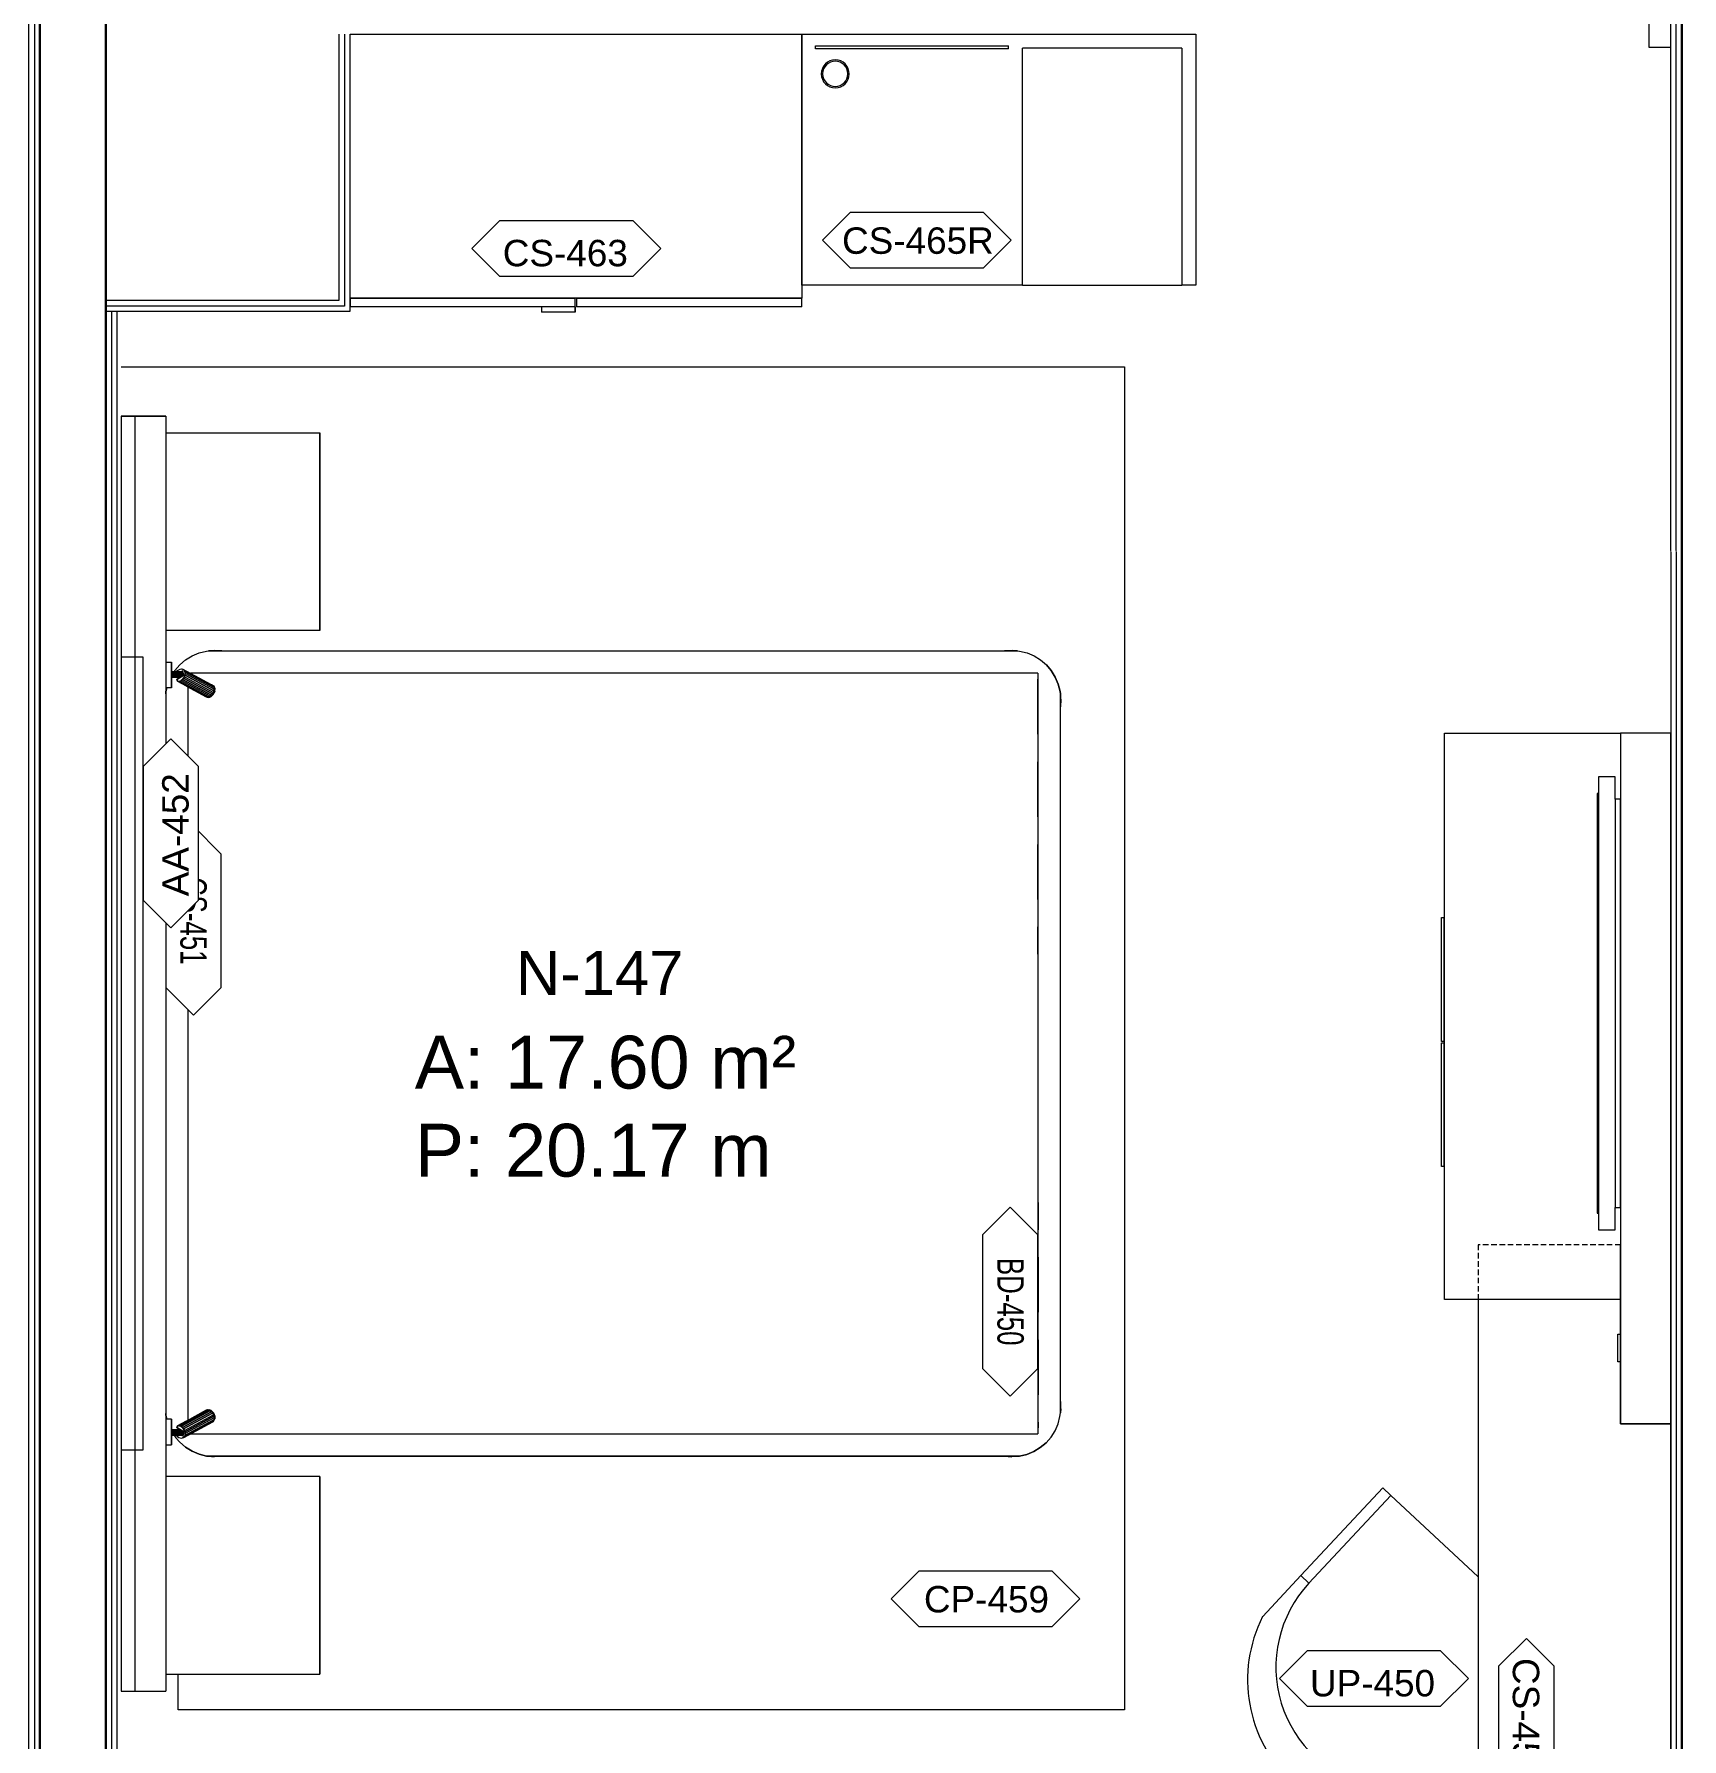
# Model space of a CAD drawing. Header units: centimetres. Extents: x 118932 to 154602, y -32682 to -23521.
# Drawn here: x 139038.8 to 139413.2, y -27003.6 to -26616.5 of the extents above; entities that cross this region are included whole.
import ezdxf
from ezdxf.enums import TextEntityAlignment as Align

# ---------------------------------------------------------------- set-up
doc = ezdxf.new("R2010")
doc.units = ezdxf.units.CM
doc.header["$LTSCALE"] = 50
doc.header["$MEASUREMENT"] = 0
doc.linetypes.add('HIDDEN', pattern=[0.375, 0.25, -0.125])
for name, color, linetype, lineweight, true_color in [('GEN_00_BL_Yazı', 7, 'Continuous', 0, 0x4f5250), ('GEN_00_BL_Ölçü Dış', 7, 'Continuous', 5, 0x766a5e), ('GEN_02_TF_Mobilya', 7, 'Continuous', 5, 0x745e3d), ('GEN_05_ML_Alçıpan-RefEdit0', 7, 'Continuous', 18, 0x008b29), ('GEN_05_ML_Alçıpan_giydirme', 7, 'Continuous', 18, 0x7ebab5), ('KALACAK DUVARLAR', 7, 'Continuous', 30, 0x005387)]:
    doc.layers.add(name, color=color, linetype=linetype, lineweight=lineweight, true_color=true_color)
doc.layers.add('GEN_02_TF_Halı', color=7, linetype='Continuous', lineweight=5, true_color=0x903373, transparency=0.8)
doc.styles.add('ARIAL', font='arial.ttf')
doc.styles.add('Arial_6', font='arial.ttf', dxfattribs={"height": 59.5325})

# ---------------------------------------------------------------- blocks, each defined once
blk = doc.blocks.new('KALACAK DUVALAR LEVEL 0 D BLOK')
at = {"layer": 'KALACAK DUVARLAR', "elevation": 0}
for points in [[(-738.5, 975.34), (-738.5, 172.91), (-738.5, 975.34), (-735.05, 975.34), (-735.05, 990.34), (-753.5, 990.34), (-753.5, 841.52), (-759, 841.52), (-759, 826.52), (-753.5, 826.52), (-753.5, 172.91), (-738.5, 172.91), (-753.5, 172.91)], [(-1126.5, 172.91), (-1126.5, 841.52), (-856.05, 841.52), (-856.05, 826.52), (-1111.5, 826.52), (-1111.5, 172.91)]]:
    blk.add_lwpolyline(points, dxfattribs=at)
blk = doc.blocks.new('UP-450_Chair')
at = {"layer": 'GEN_02_TF_Mobilya'}
for p, q in [((-304.8, 200), (-279.4, 200)), ((-304.8, -73), (-304.8, 200)), ((-279.4, 200), (-9.1, 200)), ((-279.4, 200), (-279.4, -73)), ((-279.4, -73), (-304.8, -73)), ((-304.8, -73), (-304.8, -200)), ((304.8, -73), (279.4, -73)), ((304.8, -200), (304.8, -73))]:
    blk.add_line(p, q, dxfattribs=at)
for centre, radius, start, end in [((0, -73), 279.4, 180, 0), ((0, -111.9), 317.3, 196.1288, 343.8712)]:
    blk.add_arc(centre, radius, start, end, dxfattribs=at)
blk = doc.blocks.new('FFE-Tag')
at = {"color": 0}
blk.add_wipeout([(-8.76, 0), (-6.19, 2.57), (6.19, 2.57), (8.76, 0), (6.19, -2.57), (-6.19, -2.57)], dxfattribs=at).dxf.layer = 'GEN_00_BL_Yazı'
at = {"layer": 'GEN_00_BL_Yazı', "color": 0}
for p, q in [((-8.76, 0), (-6.19, 2.57)), ((6.19, 2.57), (-6.19, 2.57)), ((8.76, 0), (6.19, 2.57)), ((-8.76, 0), (-6.19, -2.57)), ((8.76, 0), (6.19, -2.57)), ((-6.19, -2.57), (6.19, -2.57))]:
    blk.add_line(p, q, dxfattribs=at)
blk = doc.blocks.new('CS-465R')
at = {"layer": 'GEN_00_BL_Yazı', "xscale": 2.448801272789173, "yscale": 2.448801272789173, "zscale": 2.448801272789173}
blk.add_blockref('FFE-Tag', (0, 0), dxfattribs=at)
at = {"layer": 'GEN_00_BL_Yazı', "insert": (-17, 2.92), "char_height": 6, "attachment_point": 1, "style": 'Arial_6'}
blk.add_mtext('CS-465R', dxfattribs=at)
blk = doc.blocks.new('*U589')
at = {"layer": 'GEN_02_TF_Mobilya'}
for p, q in [((-415.8, 248.2), (-415.8, -290)), ((-415.8, 248.2), (-54.2, 248.2)), ((-54.2, -290), (-54.2, 248.2)), ((-22.4, 246.9), (-22.4, 253.2)), ((415.8, 253.2), (-22.4, 253.2)), ((-22.4, 246.9), (415.8, 246.9)), ((415.8, 246.9), (415.8, 253.2)), ((-54.2, -290), (-415.8, -290))]:
    blk.add_line(p, q, dxfattribs=at)
for radius in [31.8, 28.6]:
    blk.add_circle((371.3, 189.7), radius, dxfattribs=at)
at = {"xscale": -10, "yscale": 10, "zscale": 10}
blk.add_blockref('CS-465R', (185.9, -188.2), dxfattribs=at)
at = {"layer": 'GEN_02_TF_Mobilya'}
blk.add_lwpolyline([(-54.2, -290), (447.5, -290), (447.5, 280), (-447.5, 280), (-447.5, -290), (-415.8, -290)], dxfattribs=at)
blk = doc.blocks.new('EQ-456_TV 50_12554900-TypeF')
at = {"layer": 'GEN_02_TF_Mobilya'}
for p, q in [((520.7, 0), (-406.4, 0)), ((-406.4, 0), (-406.4, -11.9)), ((520.7, -11.9), (520.7, 0)), ((-406.4, -11.9), (-457.2, -11.9)), ((-457.2, -11.9), (-457.2, -50)), ((-406.4, -11.9), (520.7, -11.9)), ((571.5, -11.9), (520.7, -11.9)), ((571.5, -50), (571.5, -11.9)), ((-457.2, -50), (-419.1, -50)), ((-419.1, -50), (-419.1, -53.175)), ((-419.1, -50), (533.4, -50)), ((-419.1, -53.175), (533.4, -53.175)), ((533.4, -53.175), (533.4, -50)), ((533.4, -50), (571.5, -50))]:
    blk.add_line(p, q, dxfattribs=at)
blk = doc.blocks.new('CS-450_1 Headboard Unit _ A-01 - CS-450_1 Headboard Unit _ A-01_3-14660314-TYPE A-01 - MODEL ROOM')
at = {"layer": 'GEN_02_TF_Mobilya'}
for p, q in [((947.5, -24.2), (947.5, -36.9)), ((947.5, -24.2), (947.5, -36.9)), ((947.5, -36.9), (1005.9, -36.9)), ((1005.9, -36.9), (947.5, -36.9)), ((969.6, -59.5), (969.6, -36.9)), ((969.6, -36.9), (969.6, -59.5)), ((969.8, -36.9), (969.8, -63.1)), ((969.8, -63.1), (969.8, -36.9)), ((970.4, -63.3), (970.4, -36.9)), ((970.4, -36.9), (970.4, -63.3)), ((971.3, -63.5), (971.3, -36.9)), ((971.3, -63.5), (971.3, -36.9)), ((972.6, -63.8), (972.6, -36.9)), ((972.6, -36.9), (972.6, -63.8)), ((974, -36.9), (974, -64.2)), ((974, -64.2), (974, -36.9)), ((975.6, -64.5), (975.6, -36.9)), ((975.6, -36.9), (975.6, -64.5)), ((977.1, -36.9), (977.1, -64.9)), ((977.1, -64.9), (977.1, -36.9)), ((978.6, -63.2), (978.6, -36.9)), ((978.6, -36.9), (978.6, -63.2)), ((979.8, -36.9), (979.8, -61.2)), ((979.8, -36.9), (979.8, -61.2)), ((980.8, -36.9), (980.8, -59.6)), ((980.8, -59.6), (980.8, -36.9)), ((981.4, -58.6), (981.4, -36.9)), ((981.4, -36.9), (981.4, -58.6)), ((981.6, -58.3), (981.6, -36.9)), ((981.6, -36.9), (981.6, -58.3)), ((1005.9, -36.9), (1005.9, -24.2)), ((1005.9, -36.9), (1005.9, -24.2)), ((963.4, -56.5), (962.9, -59.6)), ((963.4, -56.5), (962.9, -59.6)), ((962.9, -59.6), (963.4, -62.5)), ((962.9, -59.6), (963.4, -62.5)), ((964.8, -53.5), (963.4, -56.5)), ((964.8, -53.5), (963.4, -56.5)), ((999, -128.3), (963.4, -62.5)), ((999, -128.3), (963.4, -62.5)), ((964.8, -64.9), (963.4, -62.5)), ((963.4, -62.5), (964.8, -64.9)), ((967, -50.6), (964.8, -53.5)), ((967, -50.6), (964.8, -53.5)), ((964.8, -64.9), (967.1, -66.8)), ((964.8, -64.9), (1000.4, -130.7)), ((964.8, -64.9), (1000.4, -130.7)), ((964.8, -64.9), (967.1, -66.8)), ((967, -50.6), (969.6, -48.4)), ((969.6, -48.4), (967, -50.6)), ((1002.6, -132.6), (967.1, -66.8)), ((1002.6, -132.6), (967.1, -66.8)), ((970, -67.9), (967.1, -66.8)), ((967.1, -66.8), (970, -67.9)), ((967.6, -62.6), (969.3, -59.9)), ((967.6, -62.6), (969.3, -59.9)), ((977.5, -65), (967.6, -62.6)), ((977.5, -65), (967.6, -62.6)), ((969.6, -63.1), (969.6, -60)), ((969.6, -60), (969.6, -63.1)), ((970, -67.9), (1005.6, -133.7)), ((970, -67.9), (1005.6, -133.7)), ((973.5, -68.3), (970, -67.9)), ((970, -67.9), (973.5, -68.3)), ((977.1, -67.9), (973.5, -68.3)), ((977.1, -67.9), (973.5, -68.3)), ((1009, -134.1), (973.5, -68.3)), ((1009, -134.1), (973.5, -68.3)), ((980.8, -66.6), (977.1, -67.9)), ((980.8, -66.6), (977.1, -67.9)), ((1012.7, -133.6), (977.1, -67.9)), ((977.1, -67.9), (1012.7, -133.6)), ((986.9, -49.6), (977.5, -65)), ((977.5, -65), (986.9, -49.6)), ((980.8, -66.6), (984.2, -64.7)), ((984.2, -64.7), (980.8, -66.6)), ((980.8, -66.6), (1016.3, -132.4)), ((980.8, -66.6), (1016.3, -132.4)), ((981.6, -55.6), (982.3, -57.1)), ((982.3, -57.1), (981.6, -55.6)), ((987.1, -62.2), (984.2, -64.7)), ((984.2, -64.7), (987.1, -62.2)), ((1019.7, -130.5), (984.2, -64.7)), ((984.2, -64.7), (1019.7, -130.5)), ((986.9, -49.6), (990.8, -50.6)), ((990.8, -50.6), (986.9, -49.6)), ((987.1, -62.2), (989.4, -59.3)), ((989.4, -59.3), (987.1, -62.2)), ((987.1, -62.2), (1022.7, -128)), ((1022.7, -128), (987.1, -62.2)), ((990.8, -56.3), (989.4, -59.3)), ((990.8, -56.3), (989.4, -59.3)), ((1024.9, -125.1), (989.4, -59.3)), ((1024.9, -125.1), (989.4, -59.3)), ((991.3, -53.2), (990.8, -50.6)), ((990.8, -50.6), (1001.4, -70.2)), ((991.3, -53.2), (990.8, -50.6)), ((1001.4, -70.2), (990.8, -50.6)), ((990.8, -56.3), (991.3, -53.2)), ((991.3, -53.2), (990.8, -56.3)), ((990.8, -56.3), (1026.3, -122)), ((990.8, -56.3), (1026.3, -122)), ((1026.8, -119), (991.3, -53.2)), ((1026.8, -119), (991.3, -53.2)), ((1001.7, -70.7), (1001.4, -70.2)), ((1001.7, -70.7), (1001.4, -70.2)), ((1001.9, -71.1), (1001.7, -70.7)), ((1001.9, -71.1), (1001.7, -70.7)), ((1002, -71.2), (1001.9, -71.1)), ((1002, -71.2), (1001.9, -71.1)), ((1026.3, -116.1), (1002, -71.2)), ((1002, -71.2), (1026.3, -116.1)), ((1026.3, -116.1), (1026.8, -119)), ((1026.8, -119), (1026.3, -116.1)), ((999, -128.3), (1000.4, -130.7)), ((999, -128.3), (1000.4, -130.7)), ((999.3, -128.9), (999.9, -130.1)), ((999.9, -130.1), (999.3, -128.9)), ((999.9, -130.1), (1001.4, -132.5)), ((999.9, -130.1), (1001.4, -132.5)), ((1002.6, -132.6), (1000.4, -130.7)), ((1000.4, -130.7), (1002.6, -132.6)), ((1000.5, -131), (1001.4, -132.5)), ((1001.4, -132.5), (1000.5, -131)), ((1002.8, -132.9), (1000.5, -131)), ((1002.8, -132.9), (1000.5, -131)), ((1001.4, -132.5), (1003.6, -134.4)), ((1001.4, -132.5), (1003.6, -134.4)), ((1002.6, -132.6), (1005.6, -133.7)), ((1002.6, -132.6), (1005.6, -133.7)), ((1002.8, -132.9), (1003.6, -134.4)), ((1003.6, -134.4), (1002.8, -132.9)), ((1005.7, -134), (1002.8, -132.9)), ((1002.8, -132.9), (1005.7, -134)), ((1003.6, -134.4), (1006.6, -135.5)), ((1003.6, -134.4), (1006.6, -135.5)), ((1009, -134.1), (1005.6, -133.7)), ((1009, -134.1), (1005.6, -133.7)), ((1005.7, -134), (1006.6, -135.5)), ((1006.6, -135.5), (1005.7, -134)), ((1009.2, -134.4), (1005.7, -134)), ((1009.2, -134.4), (1005.7, -134)), ((1006.6, -135.5), (1010, -135.9)), ((1010, -135.9), (1006.6, -135.5)), ((1009, -134.1), (1012.7, -133.6)), ((1012.7, -133.6), (1009, -134.1)), ((1009.2, -134.4), (1012.8, -133.9)), ((1012.8, -133.9), (1009.2, -134.4)), ((1009.2, -134.4), (1010, -135.9)), ((1009.2, -134.4), (1010, -135.9)), ((1013.7, -135.5), (1010, -135.9)), ((1013.7, -135.5), (1010, -135.9)), ((1012.7, -133.6), (1016.3, -132.4)), ((1016.3, -132.4), (1012.7, -133.6)), ((1016.5, -132.7), (1012.8, -133.9)), ((1016.5, -132.7), (1012.8, -133.9)), ((1013.7, -135.5), (1012.8, -133.9)), ((1013.7, -135.5), (1012.8, -133.9)), ((1013.7, -135.5), (1017.3, -134.2)), ((1013.7, -135.5), (1017.3, -134.2)), ((1019.7, -130.5), (1016.3, -132.4)), ((1019.7, -130.5), (1016.3, -132.4)), ((1019.9, -130.8), (1016.5, -132.7)), ((1016.5, -132.7), (1019.9, -130.8)), ((1016.5, -132.7), (1017.3, -134.2)), ((1016.5, -132.7), (1017.3, -134.2)), ((1020.7, -132.3), (1017.3, -134.2)), ((1020.7, -132.3), (1017.3, -134.2)), ((1022.7, -128), (1019.7, -130.5)), ((1022.7, -128), (1019.7, -130.5)), ((1022.8, -128.3), (1019.9, -130.8)), ((1022.8, -128.3), (1019.9, -130.8)), ((1020.7, -132.3), (1019.9, -130.8)), ((1020.7, -132.3), (1019.9, -130.8)), ((1023.7, -129.8), (1020.7, -132.3)), ((1020.7, -132.3), (1023.7, -129.8)), ((1024.9, -125.1), (1022.7, -128)), ((1024.9, -125.1), (1022.7, -128)), ((1022.8, -128.3), (1025.1, -125.4)), ((1025.1, -125.4), (1022.8, -128.3)), ((1022.8, -128.3), (1023.7, -129.8)), ((1022.8, -128.3), (1023.7, -129.8)), ((1025.9, -126.9), (1023.7, -129.8)), ((1025.9, -126.9), (1023.7, -129.8)), ((1024.9, -125.1), (1026.3, -122)), ((1026.3, -122), (1024.9, -125.1)), ((1025.1, -125.4), (1026.5, -122.3)), ((1026.5, -122.3), (1025.1, -125.4)), ((1025.9, -126.9), (1025.1, -125.4)), ((1025.1, -125.4), (1025.9, -126.9)), ((1027.3, -123.9), (1025.9, -126.9)), ((1027.3, -123.9), (1025.9, -126.9)), ((1026.8, -119), (1026.3, -122)), ((1026.8, -119), (1026.3, -122)), ((1027, -119.3), (1026.5, -116.4)), ((1027.3, -117.9), (1026.5, -116.4)), ((1027.3, -117.9), (1026.5, -116.4)), ((1026.5, -116.4), (1027, -119.3)), ((1026.5, -122.3), (1027, -119.3)), ((1027, -119.3), (1026.5, -122.3)), ((1027.3, -123.9), (1026.5, -122.3)), ((1026.5, -122.3), (1027.3, -123.9)), ((1027.8, -120.8), (1027, -119.3)), ((1027, -119.3), (1027.8, -120.8)), ((1027.3, -117.9), (1027.8, -120.8)), ((1027.3, -117.9), (1027.8, -120.8)), ((1027.8, -120.8), (1027.3, -123.9)), ((1027.8, -120.8), (1027.3, -123.9))]:
    blk.add_line(p, q, dxfattribs=at)
blk = doc.blocks.new('CS-450_1 Headboard Unit _ A-01 - CS-450_1 Headboard Unit _ A-01_3-V386-TYPE A-01 - MODEL ROOM')
at = {"layer": 'GEN_02_TF_Mobilya'}
for p, q in [((947.5, -24.2), (947.5, -36.9)), ((947.5, -24.2), (947.5, -36.9)), ((947.5, -36.9), (1005.9, -36.9)), ((1005.9, -36.9), (947.5, -36.9)), ((969.6, -59.5), (969.6, -36.9)), ((969.6, -36.9), (969.6, -59.5)), ((969.8, -36.9), (969.8, -63.1)), ((969.8, -63.1), (969.8, -36.9)), ((970.4, -63.3), (970.4, -36.9)), ((970.4, -36.9), (970.4, -63.3)), ((971.3, -63.5), (971.3, -36.9)), ((971.3, -63.5), (971.3, -36.9)), ((972.6, -63.8), (972.6, -36.9)), ((972.6, -36.9), (972.6, -63.8)), ((974, -36.9), (974, -64.2)), ((974, -64.2), (974, -36.9)), ((975.6, -64.5), (975.6, -36.9)), ((975.6, -36.9), (975.6, -64.5)), ((977.1, -36.9), (977.1, -64.9)), ((977.1, -64.9), (977.1, -36.9)), ((978.6, -63.2), (978.6, -36.9)), ((978.6, -36.9), (978.6, -63.2)), ((979.8, -36.9), (979.8, -60.8)), ((979.8, -36.9), (979.8, -60.8)), ((980.8, -36.9), (980.8, -59.6)), ((980.8, -59.6), (980.8, -36.9)), ((981.4, -58.6), (981.4, -36.9)), ((981.4, -36.9), (981.4, -58.6)), ((981.6, -58.3), (981.6, -37.1)), ((981.6, -37.1), (981.6, -58.3)), ((1005.9, -36.9), (1005.9, -24.2)), ((1005.9, -36.9), (1005.9, -24.2)), ((963.4, -56.5), (962.9, -59.6)), ((963.4, -56.5), (962.9, -59.6)), ((962.9, -59.6), (963.4, -62.5)), ((962.9, -59.6), (963.4, -62.5)), ((964.8, -53.5), (963.4, -56.5)), ((964.8, -53.5), (963.4, -56.5)), ((999, -128.3), (963.4, -62.5)), ((999, -128.3), (963.4, -62.5)), ((964.8, -64.9), (963.4, -62.5)), ((963.4, -62.5), (964.8, -64.9)), ((967, -50.6), (964.8, -53.5)), ((967, -50.6), (964.8, -53.5)), ((964.8, -64.9), (967.1, -66.8)), ((964.8, -64.9), (1000.4, -130.7)), ((964.8, -64.9), (1000.4, -130.7)), ((964.8, -64.9), (967.1, -66.8)), ((967, -50.6), (969.6, -48.4)), ((969.6, -48.4), (967, -50.6)), ((1002.6, -132.6), (967.1, -66.8)), ((1002.6, -132.6), (967.1, -66.8)), ((970, -67.9), (967.1, -66.8)), ((967.1, -66.8), (970, -67.9)), ((967.6, -62.6), (969.3, -59.9)), ((967.6, -62.6), (969.3, -59.9)), ((977.5, -65), (967.6, -62.6)), ((977.5, -65), (967.6, -62.6)), ((969.6, -63.1), (969.6, -60)), ((969.6, -60), (969.6, -63.1)), ((970, -67.9), (973.5, -68.3)), ((970, -67.9), (1005.6, -133.7)), ((970, -67.9), (1005.6, -133.7)), ((973.5, -68.3), (970, -67.9)), ((977.1, -67.9), (973.5, -68.3)), ((977.1, -67.9), (973.5, -68.3)), ((1009, -134.1), (973.5, -68.3)), ((1009, -134.1), (973.5, -68.3)), ((980.8, -66.6), (977.1, -67.9)), ((980.8, -66.6), (977.1, -67.9)), ((1012.7, -133.6), (977.1, -67.9)), ((977.1, -67.9), (1012.7, -133.6)), ((986.9, -49.6), (977.5, -65)), ((977.5, -65), (986.9, -49.6)), ((980.8, -66.6), (984.2, -64.7)), ((984.2, -64.7), (980.8, -66.6)), ((980.8, -66.6), (1016.3, -132.4)), ((980.8, -66.6), (1016.3, -132.4)), ((981.6, -55.6), (982.3, -57.1)), ((982.3, -57.1), (981.6, -55.6)), ((984.2, -64.7), (987.1, -62.2)), ((987.1, -62.2), (984.2, -64.7)), ((984.2, -64.7), (1019.7, -130.5)), ((1019.7, -130.5), (984.2, -64.7)), ((986.9, -49.6), (990.8, -50.6)), ((990.8, -50.6), (986.9, -49.6)), ((987.1, -62.2), (989.4, -59.3)), ((989.4, -59.3), (987.1, -62.2)), ((1022.7, -128), (987.1, -62.2)), ((987.1, -62.2), (1022.7, -128)), ((990.8, -56.3), (989.4, -59.3)), ((990.8, -56.3), (989.4, -59.3)), ((1024.9, -125.1), (989.4, -59.3)), ((1024.9, -125.1), (989.4, -59.3)), ((991.3, -53.2), (990.8, -50.6)), ((1001.4, -70.2), (990.8, -50.6)), ((991.3, -53.2), (990.8, -50.6)), ((990.8, -50.6), (1001.4, -70.2)), ((990.8, -56.3), (991.3, -53.2)), ((991.3, -53.2), (990.8, -56.3)), ((990.8, -56.3), (1026.3, -122)), ((990.8, -56.3), (1026.3, -122)), ((1026.8, -119), (991.3, -53.2)), ((1026.8, -119), (991.3, -53.2)), ((1001.7, -70.7), (1001.4, -70.2)), ((1001.7, -70.7), (1001.4, -70.2)), ((1001.9, -71.1), (1001.7, -70.7)), ((1001.9, -71.1), (1001.7, -70.7)), ((1002, -71.2), (1001.9, -71.1)), ((1002, -71.2), (1001.9, -71.1)), ((1026.3, -116.1), (1002, -71.2)), ((1002, -71.2), (1026.3, -116.1)), ((1026.8, -119), (1026.3, -116.1)), ((1026.3, -116.1), (1026.8, -119)), ((999, -128.3), (1000.4, -130.7)), ((999, -128.3), (1000.4, -130.7)), ((999.1, -128.6), (999.9, -130)), ((999.9, -130), (999.1, -128.6)), ((999.9, -130.1), (1001.4, -132.5)), ((999.9, -130.1), (1001.4, -132.5)), ((1002.6, -132.6), (1000.4, -130.7)), ((1000.4, -130.7), (1002.6, -132.6)), ((1002.8, -132.9), (1000.5, -131)), ((1000.5, -131), (1001.4, -132.5)), ((1001.4, -132.5), (1000.5, -131)), ((1002.8, -132.9), (1000.5, -131)), ((1001.4, -132.5), (1003.6, -134.4)), ((1001.4, -132.5), (1003.6, -134.4)), ((1002.6, -132.6), (1005.6, -133.7)), ((1002.6, -132.6), (1005.6, -133.7)), ((1002.8, -132.9), (1005.7, -134)), ((1002.8, -132.9), (1003.6, -134.4)), ((1003.6, -134.4), (1002.8, -132.9)), ((1005.7, -134), (1002.8, -132.9)), ((1003.6, -134.4), (1006.6, -135.5)), ((1003.6, -134.4), (1006.6, -135.5)), ((1009, -134.1), (1005.6, -133.7)), ((1009, -134.1), (1005.6, -133.7)), ((1009.2, -134.4), (1005.7, -134)), ((1005.7, -134), (1006.6, -135.5)), ((1006.6, -135.5), (1005.7, -134)), ((1009.2, -134.4), (1005.7, -134)), ((1010, -135.9), (1006.6, -135.5)), ((1006.6, -135.5), (1010, -135.9)), ((1009, -134.1), (1012.7, -133.6)), ((1012.7, -133.6), (1009, -134.1)), ((1012.8, -133.9), (1009.2, -134.4)), ((1009.2, -134.4), (1012.8, -133.9)), ((1009.2, -134.4), (1010, -135.9)), ((1009.2, -134.4), (1010, -135.9)), ((1013.7, -135.5), (1010, -135.9)), ((1013.7, -135.5), (1010, -135.9)), ((1012.7, -133.6), (1016.3, -132.4)), ((1016.3, -132.4), (1012.7, -133.6)), ((1016.5, -132.7), (1012.8, -133.9)), ((1016.5, -132.7), (1012.8, -133.9)), ((1013.7, -135.5), (1012.8, -133.9)), ((1013.7, -135.5), (1012.8, -133.9)), ((1013.7, -135.5), (1017.3, -134.2)), ((1013.7, -135.5), (1017.3, -134.2)), ((1019.7, -130.5), (1016.3, -132.4)), ((1019.7, -130.5), (1016.3, -132.4)), ((1019.9, -130.8), (1016.5, -132.7)), ((1016.5, -132.7), (1019.9, -130.8)), ((1016.5, -132.7), (1017.3, -134.2)), ((1016.5, -132.7), (1017.3, -134.2)), ((1020.7, -132.3), (1017.3, -134.2)), ((1020.7, -132.3), (1017.3, -134.2)), ((1022.7, -128), (1019.7, -130.5)), ((1022.7, -128), (1019.7, -130.5)), ((1022.8, -128.3), (1019.9, -130.8)), ((1022.8, -128.3), (1019.9, -130.8)), ((1020.7, -132.3), (1019.9, -130.8)), ((1020.7, -132.3), (1019.9, -130.8)), ((1023.7, -129.8), (1020.7, -132.3)), ((1020.7, -132.3), (1023.7, -129.8)), ((1024.9, -125.1), (1022.7, -128)), ((1024.9, -125.1), (1022.7, -128)), ((1025.1, -125.4), (1022.8, -128.3)), ((1022.8, -128.3), (1025.1, -125.4)), ((1022.8, -128.3), (1023.7, -129.8)), ((1022.8, -128.3), (1023.7, -129.8)), ((1025.9, -126.9), (1023.7, -129.8)), ((1025.9, -126.9), (1023.7, -129.8)), ((1024.9, -125.1), (1026.3, -122)), ((1026.3, -122), (1024.9, -125.1)), ((1026.5, -122.3), (1025.1, -125.4)), ((1025.1, -125.4), (1026.5, -122.3)), ((1025.9, -126.9), (1025.1, -125.4)), ((1025.1, -125.4), (1025.9, -126.9)), ((1027.3, -123.9), (1025.9, -126.9)), ((1027.3, -123.9), (1025.9, -126.9)), ((1026.8, -119), (1026.3, -122)), ((1026.8, -119), (1026.3, -122)), ((1026.5, -116.4), (1027, -119.3)), ((1027, -119.3), (1026.5, -116.4)), ((1027.3, -117.9), (1026.5, -116.4)), ((1027.3, -117.9), (1026.5, -116.4)), ((1027, -119.3), (1026.5, -122.3)), ((1026.5, -122.3), (1027, -119.3)), ((1027.3, -123.9), (1026.5, -122.3)), ((1026.5, -122.3), (1027.3, -123.9)), ((1027.8, -120.8), (1027, -119.3)), ((1027, -119.3), (1027.8, -120.8)), ((1027.3, -117.9), (1027.8, -120.8)), ((1027.3, -117.9), (1027.8, -120.8)), ((1027.8, -120.8), (1027.3, -123.9)), ((1027.8, -120.8), (1027.3, -123.9))]:
    blk.add_line(p, q, dxfattribs=at)
blk = doc.blocks.new('CS-451_290x120x214_HeadboardUnit_Bed')
at = {"layer": 'GEN_02_TF_Mobilya'}
for p, q in [((144.78, -3.18), (-144.78, -3.18)), ((144.78, -3.18), (-144.78, -3.18)), ((-144.78, -10.16), (144.78, -10.16)), ((-144.78, -10.16), (144.78, -10.16)), ((-140.97, -10.16), (-140.97, -45.16)), ((-82.75, -10.34), (-83.06, -10.42)), ((-83.06, -10.42), (-82.75, -10.34)), ((-82.2, -10.2), (-82.75, -10.34)), ((-82.75, -10.34), (-82.2, -10.2)), ((-81.71, -10.16), (-82.2, -10.2)), ((-82.2, -10.2), (-81.71, -10.16)), ((82.2, -10.2), (81.71, -10.16)), ((81.71, -10.16), (82.2, -10.2)), ((82.2, -10.2), (83.06, -10.42)), ((82.2, -10.2), (83.06, -10.42)), ((96.04, -45.16), (96.04, -10.16)), ((140.97, -10.16), (140.97, -45.16)), ((-89.39, -14.65), (-90.3, -16.13)), ((-89.39, -14.65), (-90.3, -16.13)), ((-88.27, -13.34), (-89.39, -14.65)), ((-88.27, -13.34), (-89.39, -14.65)), ((-86.95, -12.21), (-88.27, -13.34)), ((-88.27, -13.34), (-86.95, -12.21)), ((-86.69, -12.05), (-86.95, -12.21)), ((-86.95, -12.21), (-86.69, -12.05)), ((-82.79, -15.24), (-83.25, -15.24)), ((-82.79, -15.24), (-83.25, -15.24)), ((83.25, -15.24), (-82.79, -15.24)), ((83.25, -15.24), (-82.79, -15.24)), ((86.69, -12.05), (86.95, -12.21)), ((86.69, -12.05), (86.95, -12.21)), ((86.95, -12.21), (87.24, -12.46)), ((86.95, -12.21), (87.24, -12.46)), ((87.24, -12.46), (88.26, -13.34)), ((87.24, -12.46), (88.26, -13.34)), ((88.26, -13.34), (89.39, -14.65)), ((89.39, -14.65), (88.26, -13.34)), ((89.39, -14.65), (90.3, -16.13)), ((90.3, -16.13), (89.39, -14.65)), ((-90.98, -17.72), (-91.4, -19.4)), ((-90.98, -17.72), (-91.4, -19.4)), ((-90.3, -16.13), (-90.98, -17.72)), ((-90.3, -16.13), (-90.98, -17.72)), ((-86.36, -208.28), (-86.36, -15.74)), ((-86.36, -208.28), (-86.36, -15.74)), ((86.36, -15.77), (86.36, -208.28)), ((90.3, -16.13), (90.98, -17.72)), ((90.98, -17.72), (90.3, -16.13)), ((90.98, -17.72), (91.4, -19.4)), ((91.4, -19.4), (90.98, -17.72)), ((-91.55, -21.13), (-91.44, -19.89)), ((-91.44, -22.86), (-91.55, -21.13)), ((-91.4, -19.4), (-91.44, -19.89)), ((-91.4, -19.4), (-91.44, -19.89)), ((-91.44, -19.89), (-91.44, -22.86)), ((-91.44, -19.89), (-91.44, -22.86)), ((-91.44, -22.86), (-91.44, -19.89)), ((-91.44, -22.86), (-91.44, -200.66)), ((-91.44, -22.86), (-91.44, -200.66)), ((91.4, -19.4), (91.44, -19.89)), ((91.44, -19.89), (91.4, -19.4)), ((91.44, -19.89), (91.44, -22.86)), ((91.44, -22.86), (91.44, -19.89)), ((91.44, -19.89), (91.55, -21.13)), ((91.44, -19.89), (91.44, -22.86)), ((91.44, -22.86), (91.55, -21.13)), ((91.44, -200.66), (91.44, -22.86)), ((91.44, -22.86), (91.44, -200.66)), ((-96.04, -45.16), (-140.97, -45.16)), ((96.04, -45.16), (140.97, -45.16)), ((86.36, -77.86), (86.36, -114.55)), ((-91.55, -202.39), (-91.44, -200.66)), ((-91.44, -203.63), (-91.44, -200.66)), ((-91.44, -200.66), (-91.44, -203.63)), ((-91.44, -203.63), (-91.44, -200.66)), ((91.44, -203.99), (91.44, -200.66)), ((91.44, -200.66), (91.44, -203.99)), ((91.44, -203.99), (91.44, -200.66)), ((91.44, -200.66), (91.57, -202.37)), ((-91.44, -203.63), (-91.55, -202.39)), ((-91.44, -203.63), (-91.4, -204.12)), ((-91.44, -203.63), (-91.4, -204.12)), ((-91.4, -204.12), (-90.98, -205.8)), ((-91.4, -204.12), (-90.98, -205.8)), ((91.43, -204.08), (91.04, -205.75)), ((91.04, -205.75), (91.43, -204.08)), ((91.44, -203.99), (91.43, -204.08)), ((91.43, -204.08), (91.44, -203.99)), ((91.44, -203.99), (91.57, -202.37)), ((-90.98, -205.8), (-90.3, -207.39)), ((-90.98, -205.8), (-90.3, -207.39)), ((-90.3, -207.39), (-89.39, -208.87)), ((-90.3, -207.39), (-89.39, -208.87)), ((-89.39, -208.87), (-88.27, -210.18)), ((-89.39, -208.87), (-88.27, -210.18)), ((-86.36, -208.28), (86.36, -208.28)), ((89.5, -208.8), (88.4, -210.12)), ((88.4, -210.12), (89.5, -208.8)), ((90.39, -207.33), (89.5, -208.8)), ((89.5, -208.8), (90.39, -207.33)), ((91.04, -205.75), (90.39, -207.33)), ((90.39, -207.33), (91.04, -205.75)), ((-88.27, -210.18), (-86.95, -211.31)), ((-86.95, -211.31), (-88.27, -210.18)), ((-86.95, -211.31), (-85.47, -212.22)), ((-85.47, -212.22), (-86.95, -211.31)), ((-85.47, -212.22), (-83.88, -212.9)), ((-83.88, -212.9), (-85.47, -212.22)), ((-83.88, -212.9), (-82.2, -213.32)), ((-82.2, -213.32), (-83.88, -212.9)), ((84.09, -212.85), (82.43, -213.28)), ((84.09, -212.85), (82.43, -213.28)), ((85.66, -212.16), (84.09, -212.85)), ((85.66, -212.16), (84.09, -212.85)), ((87.11, -211.25), (85.66, -212.16)), ((87.11, -211.25), (85.66, -212.16)), ((88.4, -210.12), (87.11, -211.25)), ((88.4, -210.12), (87.11, -211.25)), ((-82.2, -213.32), (-81.71, -213.36)), ((-81.71, -213.36), (-82.2, -213.32)), ((-78.74, -213.36), (-81.71, -213.36)), ((-81.71, -213.36), (-78.74, -213.36)), ((-80.47, -213.47), (-81.71, -213.36)), ((-81.71, -213.36), (-78.74, -213.36)), ((-80.47, -213.47), (-78.74, -213.36)), ((79.01, -213.36), (-78.74, -213.36)), ((79.01, -213.36), (-78.74, -213.36)), ((81.63, -213.36), (79.01, -213.36)), ((81.63, -213.36), (79.01, -213.36)), ((80.72, -213.45), (79.01, -213.36)), ((79.01, -213.36), (81.63, -213.36)), ((80.72, -213.45), (81.63, -213.36)), ((82.43, -213.28), (81.63, -213.36)), ((82.43, -213.28), (81.63, -213.36))]:
    blk.add_line(p, q, dxfattribs=at)
at = {"layer": 'GEN_02_TF_Mobilya', "linetype": 'HIDDEN'}
blk.add_line((-85, -208.14), (85, -208.34), dxfattribs=at)
at = {"layer": 'GEN_02_TF_Mobilya'}
for points in [[(-144.78, 0), (-144.78, -3.18), (-144.78, -3.18), (-144.78, -10.16), (-144.78, -3.18), (-144.78, -3.18), (-144.78, 0), (144.78, 0), (144.78, -10.16)], [(-140.97, -10.16), (-140.97, -45.16), (-96.04, -45.16), (-96.04, -10.16)], [(140.97, -10.16), (140.97, -45.16), (96.04, -45.16), (96.04, -10.16)]]:
    blk.add_lwpolyline(points, dxfattribs=at)
at = {"extrusion": (0, 0, -1), "xscale": -0.1000000000000001, "yscale": 0.1000000000000001, "zscale": -0.1000000000000001}
blk.add_blockref('CS-450_1 Headboard Unit _ A-01 - CS-450_1 Headboard Unit _ A-01_3-V386-TYPE A-01 - MODEL ROOM', (183.65, -7.74), dxfattribs=at)
at = {"xscale": -0.1, "yscale": 0.1, "zscale": 0.1}
blk.add_blockref('CS-450_1 Headboard Unit _ A-01 - CS-450_1 Headboard Unit _ A-01_3-14660314-TYPE A-01 - MODEL ROOM', (183.65, -7.74), dxfattribs=at)
at = {"layer": 'GEN_00_BL_Yazı', "xscale": -2.448801272789174, "yscale": 2.448801272789174, "zscale": 2.448801272789174, "rotation": 180}
for p in [(-30.15, -16.46), (56.36, -201.98)]:
    blk.add_blockref('FFE-Tag', p, dxfattribs=at)
at = {"layer": 'GEN_00_BL_Yazı', "style": 'Arial_6', "width": 0.7}
for tag, p in [('KOD_1', (-30.15, -16.46)), ('KOD', (56.36, -201.98))]:
    blk.add_attdef(tag, text='', height=6, dxfattribs=at).set_placement(p, align=Align.MIDDLE_CENTER)
blk = doc.blocks.new('CS-463')
at = {"layer": 'GEN_00_BL_Yazı', "insert": (-0.22, -1.08), "char_height": 6, "attachment_point": 5, "style": 'Arial_6'}
blk.add_mtext('CS-463', dxfattribs=at)
blk = doc.blocks.new('*U553')
at = {"layer": 'GEN_02_TF_Mobilya'}
for p, q in [((-513, -285), (-513, -304.1)), ((-513, -285), (-513, -304.1)), ((-513, -285), (-27, -285)), ((-513, -285), (-27, -285)), ((-1.6, -304.1), (-513, -304.1)), ((-1.6, -304.1), (-513, -304.1)), ((-77.8, -304.1), (-77.8, -316.8)), ((-77.8, -304.1), (-77.8, -316.8)), ((-27, -285), (-1.6, -285)), ((-27, -285), (-1.6, -285)), ((-1.6, -304.1), (-1.6, -285)), ((-1.6, -304.1), (-1.6, -285)), ((-1.6, -304.1), (-1.6, -316.8)), ((-1.6, -316.8), (-1.6, -304.1)), ((1.6, -285), (1.6, -304.1)), ((1.6, -285), (27, -285)), ((27, -285), (1.6, -285)), ((1.6, -285), (1.6, -304.1)), ((513, -304.1), (1.6, -304.1)), ((513, -304.1), (1.6, -304.1)), ((27, -285), (513, -285)), ((27, -285), (513, -285)), ((513, -304.1), (513, -285)), ((513, -304.1), (513, -285)), ((-1.6, -316.8), (-77.8, -316.8)), ((-1.6, -316.8), (-77.8, -316.8))]:
    blk.add_line(p, q, dxfattribs=at)
at = {"layer": 'GEN_00_BL_Yazı', "xscale": 24.48801272789174, "yscale": 24.48801272789174, "zscale": 24.48801272789174}
blk.add_blockref('FFE-Tag', (-21.8, -171.9), dxfattribs=at)
at = {"layer": 'GEN_02_TF_Mobilya'}
blk.add_lwpolyline([(-513, 315), (513, 315), (513, -285), (-513, -285)], close=True, dxfattribs=at)
at = {"xscale": 10, "yscale": 10, "zscale": 10}
blk.add_blockref('CS-463', (-21.8, -171.9), dxfattribs=at)
blk = doc.blocks.new('UP-450')
at = {"layer": 'GEN_00_BL_Yazı', "xscale": 2.448801272789173, "yscale": 2.448801272789173, "zscale": 2.448801272789173}
blk.add_blockref('FFE-Tag', (0, 0), dxfattribs=at)
at = {"layer": 'GEN_00_BL_Yazı', "insert": (-0.32, -1.08), "char_height": 6, "attachment_point": 5, "style": 'Arial_6'}
blk.add_mtext('UP-450', dxfattribs=at)
blk = doc.blocks.new('CP-459_305(W)x2(H)x215(D)')
at = {"layer": 'GEN_00_BL_Yazı', "xscale": 2.448801272789173, "yscale": 2.448801272789173, "zscale": 2.448801272789173}
blk.add_blockref('FFE-Tag', (0, 0), dxfattribs=at)
at = {"layer": 'GEN_00_BL_Yazı', "insert": (-14, 2.92), "char_height": 6, "attachment_point": 1, "style": 'Arial_6'}
blk.add_mtext('CP-459', dxfattribs=at)
blk = doc.blocks.new('CS-452R')
at = {"layer": 'GEN_00_BL_Yazı', "xscale": 2.448801272789173, "yscale": 2.448801272789173, "zscale": 2.448801272789173}
blk.add_blockref('FFE-Tag', (0, 0), dxfattribs=at)
at = {"layer": 'GEN_00_BL_Yazı', "insert": (-17, 2.92), "char_height": 6, "attachment_point": 1, "style": 'Arial_6'}
blk.add_mtext('CS-452R', dxfattribs=at)
blk = doc.blocks.new('*U754')
at = {"layer": 'GEN_02_TF_Mobilya'}
for points in [[(-145.1, 389.3), (-1431, 389.3), (-1431, -10.7), (-145.1, -10.7)], [(-731.1, 396.2), (-1012.6, 396.2), (-1012.6, 390.4), (-731.1, 390.4)], [(-446.8, 396.2), (-728.2, 396.2), (-728.2, 390.4), (-446.8, 390.4)], [(137.5, -125), (-1431, -125), (-1431, -10.7), (137.5, -10.7)], [(-3.2, -4.3), (-66.7, -4.3), (-66.7, -10.7), (-3.2, -10.7)]]:
    blk.add_lwpolyline(points, close=True, dxfattribs=at)
at = {"layer": 'GEN_02_TF_Mobilya', "linetype": 'HIDDEN'}
blk.add_lwpolyline([(-269.5, -10.7), (-269.5, 313.1), (-145.1, 313.1)], dxfattribs=at)
at = {"layer": 'GEN_02_TF_Mobilya'}
blk.add_circle((1001.1, -80.6), 26, dxfattribs=at)
at = {"xscale": -9.99999999999993, "yscale": 9.99999999999993, "zscale": 9.99999999999993, "rotation": 180}
blk.add_blockref('CS-452R', (839, 203.3, 0), dxfattribs=at)
at = {"layer": 'GEN_02_TF_Mobilya'}
blk.add_lwpolyline([(-145.1, 313.1), (1070.9, 313.1), (1070.9, -125), (137.5, -125), (137.5, -10.7), (-269.5, -10.7)], dxfattribs=at)
blk = doc.blocks.new('AA-452')
at = {"layer": 'GEN_00_BL_Yazı', "xscale": 2.448801272789174, "yscale": 2.448801272789174, "zscale": 2.448801272789174}
blk.add_blockref('FFE-Tag', (50, 0), dxfattribs=at)
blk.add_lwpolyline([(-90, 6.3), (90, 6.3), (90, 11.3), (-90, 11.3)], close=True)
at = {"layer": 'GEN_00_BL_Yazı', "insert": (49.68, -1.08), "char_height": 6, "attachment_point": 5, "style": 'Arial_6'}
blk.add_mtext('AA-452', dxfattribs=at)
blk = doc.blocks.new('AA-453_')
at = {"layer": 'GEN_00_BL_Yazı', "insert": (-0.22, -1.08), "char_height": 6, "attachment_point": 5, "style": 'Arial_6'}
blk.add_mtext('AA-453', dxfattribs=at)
blk = doc.blocks.new('AA-453_mirror180x80x5')
at = {"layer": 'GEN_00_BL_Yazı', "xscale": 2.448801272789173, "yscale": 2.448801272789173, "zscale": 2.448801272789173}
blk.add_blockref('FFE-Tag', (0.87, 11.3), dxfattribs=at)
blk.add_lwpolyline([(-40, 0), (40, 0), (40, 5), (-40, 5)], close=True)
blk.add_blockref('AA-453_', (0.87, 11.29))
blk = doc.blocks.new('D blok level 1 tefrişler')
at = {"layer": 'GEN_02_TF_Halı', "elevation": 0}
blk.add_lwpolyline([(-1826.27, 348.93), (-1598.32, 348.93), (-1598.32, 43.93), (-1813.32, 43.93), (-1813.32, 51.99)], dxfattribs=at)
for name, p, xscale, yscale, zscale, rotation in [('EQ-456_TV 50_12554900-TypeF', (-1485.65, 210.07, 0), 0.1000000000000001, 0.1000000000000001, 0.1000000000000001, 270), ('UP-450_Chair', (-1531.02, 58.94, 0), 0.09999999999999998, 0.09999999999999998, 0.09999999999999998, 316.9776773896949)]:
    blk.add_blockref(name, p, dxfattribs=dict(xscale=xscale, yscale=yscale, zscale=zscale, rotation=rotation))
at = {"layer": 'GEN_02_TF_Mobilya', "rotation": 90}
blk.add_blockref('AA-453_mirror180x80x5', (-1474.25, 461.52, 0), dxfattribs=at)
at = {"layer": 'GEN_02_TF_Mobilya', "xscale": 0.1000000000000008, "yscale": 0.1000000000000008, "zscale": 0.1000000000000008}
blk.add_blockref('*U553', (-1722.96, 392.97, 0), dxfattribs=at)
at = {"xscale": -0.1, "yscale": 0.1, "zscale": 0.1}
blk.add_blockref('*U589', (-1626.91, 396.47, 0), dxfattribs=at)
ref = blk.add_blockref('CS-451_290x120x214_HeadboardUnit_Bed', (-1826.27, 192.96, 0), dxfattribs=dict(xscale=-1.000000000000008, rotation=90))
ref.add_attrib('KOD_1', 'CS-451', dxfattribs={"layer": 'GEN_00_BL_Yazı', "height": 6, "rotation": 270, "style": 'Arial_6', "width": 0.7}).set_placement((-1809.81, 223.11, 0), align=Align.MIDDLE_CENTER)
ref.add_attrib('KOD', 'BD-450', dxfattribs={"layer": 'GEN_00_BL_Yazı', "height": 6, "rotation": 270, "style": 'Arial_6', "width": 0.7}).set_placement((-1624.21, 136.6, 0), align=Align.MIDDLE_CENTER)
blk.add_blockref('UP-450', (-1541.68, 51.01, 0))
at = {"xscale": -0.1000000000000035, "yscale": 0.1000000000000035, "zscale": 0.1000000000000007, "rotation": 90}
blk.add_blockref('*U754', (-1486.72, 122.59, 0), dxfattribs=at)
blk.add_blockref('CP-459_305(W)x2(H)x215(D)', (-1629.9, 69.12, 0))
at = {"layer": 'GEN_02_TF_Mobilya', "rotation": 90}
blk.add_blockref('AA-452', (-1814.97, 192.96, 0), dxfattribs=at)
blk = doc.blocks.new('TEFRISLI MAHAL LEVEL 0 D BLOK')
at = {"layer": 'GEN_00_BL_Yazı', "transparency": 33554687, "insert": (-214.52, -338.33, 0), "char_height": 10, "width": 226.0759, "attachment_point": 1, "style": 'ARIAL'}
blk.add_mtext('\\pxqc;N-147', dxfattribs=at)
at = {"layer": 'GEN_00_BL_Yazı', "transparency": 33554687, "insert": (73.31, -389.78), "char_height": 12, "attachment_point": 9, "style": 'ARIAL'}
blk.add_mtext_dynamic_manual_height_columns('\\A1;\\pxi-3,l4,ql,t4;A: 17.60 m²\\PP: 20.17 m', width=228.7768, gutter_width=8.33, heights=[129.13], dxfattribs=at)
blk = doc.blocks.new('level 1 d blok duvarlar')
at = {"layer": 'GEN_05_ML_Alçıpan-RefEdit0'}
for points in [[(552.61, -1470.53), (552.61, -1533.53), (497.16, -1533.53)], [(551.36, -1470.53), (551.36, -1532.28), (497.16, -1532.28)], [(550.11, -1470.53), (550.11, -1531.03), (497.16, -1531.03)]]:
    blk.add_lwpolyline(points, dxfattribs=at)
at = {"layer": 'GEN_05_ML_Alçıpan_giydirme', "elevation": 0}
for points in [[(951.66, -1916.96), (951.66, -1914.51), (872.66, -1914.5), (872.71, -1112.58), (880.21, -1112.58), (880.21, -1084.58), (852.66, -1084.58), (852.66, -1233.42), (845.11, -1233.42), (845.11, -1261.42), (852.61, -1261.42), (852.65, -1914.5), (773.66, -1914.51), (773.66, -1917.01)], [(774.91, -1917.01), (774.91, -1915.76), (853.9, -1915.75), (853.86, -1260.17), (846.36, -1260.17), (846.36, -1234.67), (853.91, -1234.67), (853.91, -1085.83), (878.96, -1085.83), (878.96, -1111.33), (871.46, -1111.33), (871.41, -1915.75), (950.41, -1915.76), (950.41, -1916.96)], [(776.16, -1917.01), (776.16, -1917.01), (855.15, -1917), (855.11, -1258.92), (847.61, -1258.92), (847.61, -1235.92), (855.16, -1235.92), (855.16, -1087.08), (877.71, -1087.08), (877.71, -1110.08), (870.21, -1110.08), (870.16, -1917), (949.16, -1917.01)], [(747.61, -1258.92), (752.61, -1258.92), (752.61, -1235.92), (477.16, -1235.92), (477.16, -1305.04), (469.66, -1305.04), (469.66, -1330.04), (482.16, -1330.04), (482.16, -1917.01), (364.66, -1917.01), (364.66, -1914.51), (479.66, -1914.51), (479.66, -1332.54), (467.16, -1332.54), (467.16, -1302.54), (474.66, -1302.54), (474.66, -1233.42), (755.11, -1233.42), (755.11, -1261.42), (747.61, -1261.42)], [(747.61, -1260.17), (753.86, -1260.17), (753.86, -1234.67), (475.91, -1234.67), (475.91, -1303.79), (468.41, -1303.79), (468.41, -1331.29), (480.91, -1331.29), (480.91, -1915.76), (364.66, -1915.76)]]:
    blk.add_lwpolyline(points, dxfattribs=at)
at = {"layer": 'GEN_05_ML_Alçıpan_giydirme'}
for points in [[(497.16, -1533.53), (497.16, -1917.01), (576.15, -1917.01), (576.15, -1917.01)], [(498.41, -1533.53), (498.41, -1915.76), (577.4, -1915.76), (577.4, -1917.01)], [(499.66, -1533.53), (499.66, -1914.51), (578.65, -1914.51), (578.65, -1917.01)]]:
    blk.add_lwpolyline(points, dxfattribs=at)

msp = doc.modelspace()

# ---------------------------------------------------------------- block references
msp.add_blockref('KALACAK DUVALAR LEVEL 0 D BLOK', (140166.67, -27228.34, 0))

# ---------------------------------------------------------------- next in the draw order: block references
msp.add_blockref('D blok level 1 tefrişler', (140884.88, -27040.92, 0))

# ---------------------------------------------------------------- next in the draw order: block references
msp.add_blockref('level 1 d blok duvarlar', (138558, -25145.92))
at = {"layer": 'GEN_00_BL_Ölçü Dış'}
msp.add_blockref('TEFRISLI MAHAL LEVEL 0 D BLOK', (139268.8, -26486.31), dxfattribs=at)

doc.saveas('drawing.dxf')
